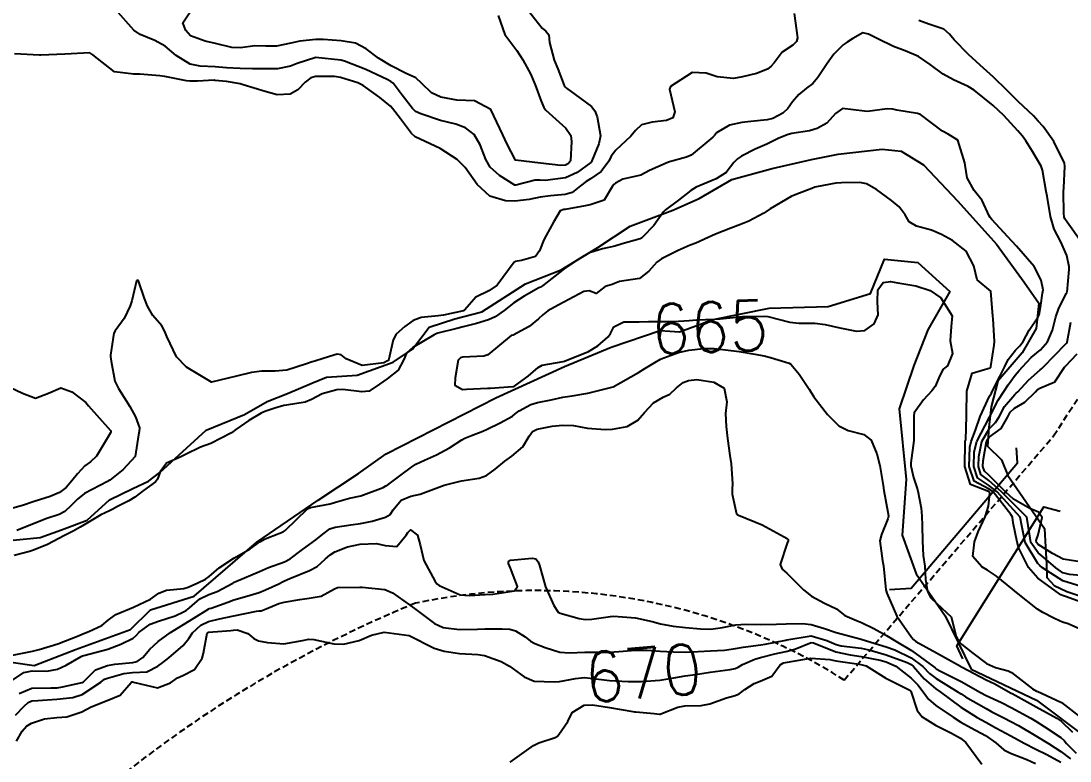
# Model space of a CAD drawing. Header units: metres. Extents: x 292545 to 299085, y 7450245 to 7463078.
# Drawn here: x 295071.3 to 295154.9, y 7462748.5 to 7462807.5 of the extents above; entities that cross this region are included whole.
import ezdxf
from ezdxf.enums import TextEntityAlignment as Align

# ---------------------------------------------------------------- set-up
doc = ezdxf.new("R2010")
doc.units = ezdxf.units.M
doc.linetypes.add('DASHED', pattern=[0.75, 0.5, -0.25])
for name, color, linetype in [('Cotas', 45, 'Continuous'), ('Curvas de Nivel 1m', 11, 'Continuous'), ('Curvas de Nivel 5m', 15, 'Continuous'), ('Hidrografia', 140, 'Continuous'), ('Pontes e viadutos', 190, 'Continuous'), ('Vias Secundárias', 230, 'DASHED')]:
    doc.layers.add(name, color=color, linetype=linetype)
doc.styles.add('Style-STANDARD', font='STANDARD.shx')

msp = doc.modelspace()

# ---------------------------------------------------------------- linework, layer by layer
at = {"layer": 'Curvas de Nivel 1m', "flags": 128}
for points, elevation in [([(295111.652, 7462808.422), (295112.818, 7462806.951), (295113.12, 7462806.709), (295113.366, 7462806.402), (295113.402, 7462805.803), (295113.776, 7462804.395), (295114.076, 7462803.691), (295114.586, 7462802.383), (295114.644, 7462802.264), (295114.761, 7462802.154), (295115.466, 7462801.663), (295116.746, 7462800.7), (295117.03, 7462800.357), (295117.218, 7462799.873), (295117.475, 7462798.352), (295117.339, 7462797.721), (295116.794, 7462796.359), (295116.755, 7462796.297), (295116.692, 7462796.246), (295115.608, 7462795.447), (295114.679, 7462795.006), (295113.069, 7462794.796), (295112.677, 7462794.821), (295112.277, 7462794.814), (295110.726, 7462794.429), (295110.683, 7462794.42), (295110.645, 7462794.43), (295109.418, 7462795.187), (295108.687, 7462795.859), (295108.329, 7462796.464), (295107.884, 7462797.642), (295107.397, 7462798.47), (295106.721, 7462799.005), (295105.935, 7462799.278), (295104.729, 7462799.589), (295103.156, 7462800.104), (295102.739, 7462800.301), (295102.498, 7462800.532), (295101.682, 7462801.612), (295100.95, 7462802.548), (295100.765, 7462802.696), (295100.468, 7462802.853), (295098.779, 7462803.647), (295097.067, 7462804.318), (295096.79, 7462804.383), (295094.806, 7462804.607), (295093.303, 7462804.117), (295092.782, 7462803.909), (295091.735, 7462803.699), (295090.778, 7462803.707), (295089.754, 7462803.705), (295088.778, 7462803.72), (295087.688, 7462803.792), (295086.78, 7462803.858), (295085.595, 7462803.913), (295084.783, 7462804.076), (295083.682, 7462804.751), (295082.8, 7462805.506), (295081.985, 7462805.952), (295080.809, 7462806.432), (295080.298, 7462806.795), (295078.829, 7462808.429)], 669), ([(295132.892, 7462808.11), (295133.167, 7462806.166), (295133.09, 7462805.886), (295132.804, 7462805.594), (295131.945, 7462805.029), (295131.294, 7462804.185), (295131.066, 7462803.901), (295130.778, 7462803.668), (295129.897, 7462803.326), (295128.771, 7462803.06), (295128.055, 7462802.943), (295126.771, 7462803.057), (295125.876, 7462803.355), (295124.774, 7462803.398), (295123.037, 7462802.287), (295122.972, 7462802.077), (295123.385, 7462800.284), (295123.226, 7462799.794), (295122.732, 7462799.573), (295121.574, 7462799.458), (295120.727, 7462799.229), (295120.248, 7462798.789), (295119.885, 7462798.322), (295118.702, 7462797.227), (295118.312, 7462796.728), (295118.123, 7462796.346), (295117.531, 7462795.505), (295116.679, 7462794.923), (295116.325, 7462794.715), (295115.889, 7462794.368), (295115.208, 7462793.831), (295114.662, 7462793.674), (295113.478, 7462793.581), (295112.659, 7462793.464), (295111.8, 7462793.274), (295110.654, 7462793.145), (295109.912, 7462793.184), (295108.659, 7462793.54), (295107.65, 7462794.47), (295106.686, 7462795.833), (295106.062, 7462796.486), (295104.701, 7462797.349), (295103.912, 7462797.719), (295102.71, 7462798.274), (295102.406, 7462798.533), (295101.548, 7462799.725), (295100.906, 7462800.548), (295100.745, 7462800.721), (295099.891, 7462801.419), (295098.76, 7462802.242), (295098.565, 7462802.377), (295098.145, 7462802.579), (295096.769, 7462803.018), (295096.282, 7462803.093), (295094.77, 7462803.087), (295094.404, 7462802.988), (295093.938, 7462802.628), (295093.366, 7462802.025), (295092.753, 7462801.688), (295091.726, 7462801.629), (295090.755, 7462801.881), (295089.021, 7462802.426), (295088.761, 7462802.498), (295087.682, 7462802.701), (295086.764, 7462802.784), (295086.687, 7462802.789), (295085.358, 7462802.731), (295084.763, 7462802.711), (295084.502, 7462802.743), (295082.768, 7462803.098), (295082.383, 7462803.151), (295080.77, 7462803.274), (295080.296, 7462803.269), (295078.773, 7462803.468), (295077.034, 7462804.828), (295076.794, 7462804.985), (295074.793, 7462804.86), (295072.889, 7462804.781), (295072.791, 7462804.783), (295070.793, 7462804.9)], 668), ([(295155.767, 7462789.899), (295154.639, 7462791.486), (295154.462, 7462791.733), (295154.404, 7462791.912), (295154.378, 7462792.18), (295154.357, 7462793.913), (295154.365, 7462794.215), (295154.47, 7462795.912), (295154.427, 7462796.181), (295153.592, 7462797.921), (295152.725, 7462799.098), (295152.334, 7462799.541), (295151.96, 7462799.942), (295150.75, 7462801.095), (295149.857, 7462801.969), (295148.773, 7462803.032), (295147.707, 7462803.991), (295146.796, 7462804.841), (295145.654, 7462806.017), (295145.27, 7462806.476), (295144.821, 7462806.857), (295143.618, 7462807.249), (295142.828, 7462807.548)], 668), ([(295155.76, 7462762.426), (295154.297, 7462762.881), (295152.691, 7462763.934), (295152.478, 7462764.101), (295152.316, 7462764.272), (295151.307, 7462765.95), (295151.035, 7462767.264), (295150.887, 7462767.955), (295150.362, 7462768.555), (295149.072, 7462769.973), (295148.388, 7462770.522), (295147.499, 7462771.099), (295147.208, 7462771.998), (295147.243, 7462773.175), (295147.448, 7462773.995), (295148.453, 7462775.938), (295148.471, 7462775.961), (295148.481, 7462775.98), (295149.152, 7462777.288), (295149.586, 7462777.969), (295149.939, 7462778.507), (295150.493, 7462779.294), (295150.809, 7462779.646), (295151.091, 7462779.954), (295151.782, 7462780.676), (295152.517, 7462781.304), (295153.067, 7462781.932), (295153.469, 7462782.862), (295153.749, 7462783.922), (295153.941, 7462784.531), (295154.571, 7462785.783), (295154.617, 7462785.865), (295154.632, 7462785.909), (295154.807, 7462787.692), (295154.798, 7462787.908), (295154.607, 7462788.827), (295154.147, 7462789.917), (295153.616, 7462790.908), (295153.319, 7462791.923), (295153.039, 7462793.546), (295152.981, 7462793.927), (295152.688, 7462795.632), (295152.584, 7462795.932), (295151.871, 7462797.109), (295151.362, 7462797.95), (295151.089, 7462798.327), (295150.721, 7462798.755), (295149.609, 7462799.971), (295148.745, 7462800.776), (295147.242, 7462801.995), (295146.766, 7462802.29), (295145.582, 7462802.829), (295144.775, 7462803.283), (295143.743, 7462804.04), (295142.792, 7462804.676), (295141.735, 7462805.129), (295140.804, 7462805.489), (295139.568, 7462806.092), (295138.817, 7462806.465), (295138.36, 7462806.562), (295137.572, 7462806.112), (295137.111, 7462805.814), (295136.805, 7462805.608), (295136.053, 7462804.873), (295135.515, 7462804.139), (295134.772, 7462803.017), (295134.376, 7462802.545), (295133.889, 7462802.159), (295133.261, 7462801.661), (295132.752, 7462801.064), (295132.382, 7462800.538), (295132.004, 7462800.177), (295131.186, 7462799.736), (295130.734, 7462799.625), (295129.444, 7462799.497), (295128.731, 7462799.417), (295127.743, 7462799.215), (295126.718, 7462798.591), (295126.561, 7462798.396), (295126.421, 7462798.244), (295124.699, 7462796.831), (295124.323, 7462796.647), (295122.98, 7462796.287), (295122.765, 7462796.216), (295122.692, 7462796.19), (295121.387, 7462795.602), (295120.682, 7462795.235), (295119.241, 7462794.894), (295118.675, 7462794.585), (295118.542, 7462794.474), (295118.435, 7462794.342), (295117.766, 7462793.239), (295116.65, 7462792.864), (295116.241, 7462792.772), (295114.645, 7462792.488), (295114.548, 7462792.478), (295114.263, 7462792.386), (295113.72, 7462791.479), (295113.149, 7462790.402), (295112.96, 7462790.063), (295112.605, 7462789.197), (295112.282, 7462788.729), (295111.19, 7462788.424), (295110.686, 7462788.335), (295110.591, 7462788.28), (295109.238, 7462786.45), (295108.568, 7462785.992), (295107.539, 7462785.495), (295106.676, 7462784.479), (295106.6, 7462784.431), (295106.552, 7462784.417), (295104.968, 7462784.074), (295104.546, 7462784.021), (295103.184, 7462783.879), (295102.54, 7462783.646), (295101.898, 7462783.171), (295101.207, 7462782.543), (295100.958, 7462782.106), (295100.603, 7462780.549), (295100.573, 7462780.478), (295100.502, 7462780.421), (295100.215, 7462780.269), (295098.498, 7462780.047), (295097.214, 7462780.593), (295096.818, 7462780.907), (295096.507, 7462780.959), (295096.225, 7462780.885), (295095.371, 7462780.611), (295094.709, 7462780.409), (295094.5, 7462780.346), (295094.066, 7462780.194), (295092.493, 7462779.688), (295091.562, 7462779.589), (295090.492, 7462779.6), (295089.664, 7462779.506), (295088.488, 7462779.201), (295086.483, 7462778.72), (295084.495, 7462779.911), (295083.709, 7462780.748), (295082.924, 7462782.359), (295082.777, 7462782.758), (295082.537, 7462783.202), (295081.818, 7462784.044), (295081.396, 7462784.777), (295081.159, 7462785.381), (295080.667, 7462786.789), (295080.574, 7462786.859), (295080.528, 7462786.836), (295080.505, 7462786.791), (295080.152, 7462785.2), (295080.014, 7462784.795), (295079.537, 7462783.806), (295078.816, 7462782.807), (295078.719, 7462782.62), (295078.512, 7462781.403), (295078.442, 7462780.873), (295078.446, 7462780.811), (295078.453, 7462780.762), (295078.499, 7462780.391), (295078.781, 7462778.807), (295079.073, 7462778.205), (295079.985, 7462776.795), (295080.445, 7462775.956), (295080.741, 7462775.09), (295080.728, 7462774.787), (295080.683, 7462774.535), (295080.413, 7462772.79), (295079.439, 7462771.758), (295078.384, 7462770.915), (295078.321, 7462770.874), (295078.197, 7462770.813), (295076.373, 7462769.843), (295075.819, 7462769.395), (295075.281, 7462768.851), (295074.802, 7462768.412), (295074.356, 7462768.181), (295073.379, 7462767.843), (295072.349, 7462767.451), (295070.988, 7462766.9)], 667), ([(295156.274, 7462761.007), (295154.579, 7462761.607), (295154.281, 7462761.713), (295154.151, 7462761.781), (295153.963, 7462761.915), (295152.3, 7462763.11), (295151.575, 7462763.947), (295150.8, 7462765.483), (295150.648, 7462765.957), (295150.349, 7462767.522), (295150.286, 7462767.961), (295150.147, 7462768.171), (295148.737, 7462769.976), (295148.385, 7462770.23), (295147.222, 7462770.829), (295146.845, 7462772.003), (295146.878, 7462773.552), (295146.985, 7462774.002), (295147.336, 7462774.891), (295147.702, 7462775.991), (295148.469, 7462777.612), (295148.605, 7462777.846), (295148.675, 7462777.978), (295149.278, 7462779.185), (295149.666, 7462779.968), (295149.944, 7462780.53), (295150.516, 7462781.284), (295150.861, 7462781.615), (295151.143, 7462781.954), (295151.61, 7462782.871), (295152.328, 7462783.942), (295152.405, 7462784.081), (295152.557, 7462784.873), (295152.691, 7462785.818), (295152.713, 7462785.938), (295152.73, 7462786.093), (295152.582, 7462786.842), (295152.013, 7462787.946), (295150.617, 7462789.564), (295150.239, 7462789.964), (295148.64, 7462791.68), (295148.501, 7462791.841), (295148.417, 7462791.983), (295147.866, 7462793.203), (295147.229, 7462794.002), (295146.678, 7462795.01), (295146.511, 7462796.012), (295146.492, 7462796.215), (295145.925, 7462798.018), (295145.177, 7462798.483), (295144.72, 7462798.739), (295142.95, 7462800.048), (295142.734, 7462800.135), (295141.087, 7462800.415), (295140.747, 7462800.489), (295140.307, 7462800.524), (295138.745, 7462800.31), (295138.509, 7462800.338), (295136.747, 7462800.531), (295136.201, 7462800.128), (295135.504, 7462799.366), (295134.725, 7462798.946), (295134.112, 7462798.766), (295132.719, 7462798.547), (295132.416, 7462798.474), (295131.669, 7462798.18), (295131.038, 7462797.858), (295130.708, 7462797.698), (295129.79, 7462797.29), (295128.698, 7462796.743), (295128.382, 7462796.538), (295128.105, 7462796.226), (295127.485, 7462795.428), (295126.673, 7462794.919), (295125.089, 7462794.264), (295124.669, 7462794.015), (295123.697, 7462793.24), (295122.645, 7462792.462), (295122.556, 7462792.379), (295122.496, 7462792.291), (295121.707, 7462791.225), (295120.85, 7462790.308), (295120.726, 7462790.204), (295120.621, 7462790.157), (295119.206, 7462789.739), (295118.611, 7462789.571), (295117.619, 7462789.339), (295116.603, 7462789.021), (295116.163, 7462788.8), (295115.472, 7462788.371), (295114.587, 7462787.754), (295112.861, 7462786.407), (295112.683, 7462786.298), (295112.571, 7462786.238), (295111.395, 7462785.591), (295110.559, 7462785.057), (295109.792, 7462784.441), (295109.076, 7462783.921), (295108.542, 7462783.703), (295107.598, 7462783.408), (295106.533, 7462783.121), (295106.016, 7462783), (295104.525, 7462782.64), (295104.422, 7462782.604), (295104.23, 7462782.504), (295102.512, 7462781.482), (295102.013, 7462781.03), (295101.798, 7462780.537), (295101.35, 7462779.685), (295100.487, 7462778.984), (295099.879, 7462778.559), (295099.051, 7462777.995), (295098.473, 7462777.941), (295096.935, 7462778.136), (295096.476, 7462778.122), (295095.297, 7462777.785), (295094.464, 7462777.345), (295093.957, 7462777.131), (295092.456, 7462776.882), (295092.258, 7462776.85), (295091.528, 7462776.659), (295090.726, 7462776.392), (295090.449, 7462776.259), (295089.457, 7462775.665), (295088.436, 7462774.962), (295088.066, 7462774.696), (295086.424, 7462773.833), (295085.604, 7462773.545), (295084.415, 7462772.944), (295083.988, 7462772.746), (295082.894, 7462772.275), (295082.395, 7462771.572), (295082.178, 7462770.98), (295082.018, 7462770.774), (295081.076, 7462770.083), (295080.37, 7462769.544), (295079.911, 7462769.251), (295079.001, 7462768.804), (295078.586, 7462768.582), (295078.359, 7462768.464), (295077.67, 7462768.135), (295076.348, 7462767.362), (295076.031, 7462767.159), (295075.48, 7462766.849), (295074.728, 7462766.466), (295074.334, 7462766.248), (295073.412, 7462765.784), (295072.32, 7462765.334), (295071.982, 7462765.221), (295070.768, 7462764.903)], 666), ([(295156.304, 7462763.266), (295154.83, 7462763.38), (295154.307, 7462763.529), (295153.749, 7462763.918), (295152.968, 7462764.579), (295152.325, 7462765.127), (295151.757, 7462765.946), (295151.645, 7462766.642), (295151.44, 7462767.949), (295150.369, 7462769.023), (295149.411, 7462769.97), (295148.392, 7462770.889), (295147.772, 7462771.365), (295147.573, 7462771.992), (295147.603, 7462772.804), (295147.859, 7462773.989), (295148.443, 7462775.003), (295148.922, 7462775.501), (295149.218, 7462775.972), (295149.647, 7462776.782), (295150.471, 7462777.748), (295150.585, 7462777.846), (295150.707, 7462777.958), (295151.563, 7462778.873), (295152.499, 7462779.708), (295152.626, 7462779.813), (295152.758, 7462779.936), (295154.521, 7462781.742), (295154.598, 7462781.833), (295154.634, 7462781.909), (295154.931, 7462783.514)], 668), ([(295070.375, 7462756.908), (295072.227, 7462757.286), (295072.749, 7462757.403), (295074.233, 7462757.852), (295075.936, 7462758.539), (295076.241, 7462758.659), (295076.727, 7462758.833), (295077.747, 7462759.321), (295078.257, 7462759.743), (295078.865, 7462760.203), (295080.273, 7462760.79), (295081.618, 7462761.431), (295082.28, 7462761.898), (295082.897, 7462762.148), (295084.286, 7462762.282), (295084.631, 7462762.393), (295085.41, 7462762.729), (295086.008, 7462763.011), (295086.298, 7462763.235), (295087.099, 7462763.918), (295088.269, 7462764.7), (295088.294, 7462764.719), (295088.313, 7462764.728), (295089.565, 7462765.437), (295090.333, 7462765.983), (295090.766, 7462766.236), (295091.852, 7462766.655), (295092.196, 7462766.8), (295092.345, 7462766.907), (295094.139, 7462768.623), (295094.364, 7462768.725), (295095.942, 7462769.029), (295096.369, 7462769.168), (295097.478, 7462769.483), (295098.374, 7462769.664), (295100.155, 7462770.327), (295100.382, 7462770.461), (295100.438, 7462770.494), (295100.521, 7462770.549), (295101.599, 7462771.334), (295102.404, 7462771.956), (295102.755, 7462772.179), (295103.447, 7462772.514), (295104.417, 7462772.939), (295105.431, 7462773.482), (295106.429, 7462774.126), (295106.655, 7462774.253), (295107.203, 7462774.472), (295108.088, 7462774.812), (295108.438, 7462774.966), (295109.487, 7462775.488), (295110.449, 7462776.019), (295110.686, 7462776.192), (295110.989, 7462776.425), (295111.923, 7462776.954), (295112.463, 7462777.108), (295113.548, 7462777.318), (295114.47, 7462777.523), (295115.209, 7462777.642), (295116.475, 7462777.847), (295116.89, 7462777.942), (295118.483, 7462778.34), (295120.495, 7462779.49), (295120.998, 7462779.805), (295121.804, 7462780.297), (295122.255, 7462780.543), (295122.507, 7462780.657), (295123.697, 7462781.092), (295124.513, 7462781.266), (295125.669, 7462781.407), (295126.515, 7462781.414), (295127.435, 7462781.31), (295128.512, 7462781.172), (295129.763, 7462780.955), (295130.509, 7462780.812), (295131.011, 7462780.695), (295132.504, 7462780.249), (295132.639, 7462780.169), (295133.301, 7462779.352), (295134.086, 7462778.154), (295134.467, 7462777.548), (295135.543, 7462776.139), (295136.444, 7462775.239), (295137.194, 7462774.872), (295138.437, 7462774.552), (295139.04, 7462774.094), (295139.484, 7462773.022), (295139.72, 7462772.087), (295139.985, 7462770.486), (295140.045, 7462770.083), (295140.366, 7462768.372), (295140.408, 7462768.08), (295140.409, 7462768.033), (295140.359, 7462767.827), (295139.842, 7462766.583), (295139.713, 7462766.086), (295139.929, 7462764.471), (295140.005, 7462764.083), (295140.197, 7462762.168), (295140.214, 7462762.081), (295140.281, 7462761.89), (295141.074, 7462760.072), (295142.246, 7462758.382), (295142.396, 7462758.209), (295142.602, 7462758.055), (295144.23, 7462757.145), (295146.138, 7462756.087), (295146.213, 7462756.042), (295146.268, 7462756.009), (295148.203, 7462754.981), (295148.884, 7462754.664), (295150.129, 7462753.961), (295150.17, 7462753.938), (295150.193, 7462753.928), (295150.26, 7462753.891), (295152.176, 7462752.837), (295153.808, 7462751.924), (295154.161, 7462751.708), (295155.069, 7462750.823)], 666), ([(295155.847, 7462764.366), (295154.32, 7462764.621), (295153.478, 7462765.076), (295152.331, 7462765.788), (295152.208, 7462765.941), (295152.185, 7462766.091), (295152.339, 7462766.544), (295152.643, 7462767.936), (295152.359, 7462768.349), (295151.672, 7462768.639), (295150.374, 7462769.386), (295149.764, 7462769.966), (295148.396, 7462771.318), (295148.049, 7462771.635), (295147.935, 7462771.987), (295147.957, 7462772.44), (295148.219, 7462773.983), (295148.437, 7462774.344), (295149.374, 7462775.04), (295149.925, 7462775.965), (295150.101, 7462776.319), (295150.46, 7462776.652), (295151.277, 7462777.14), (295152.117, 7462777.944), (295152.285, 7462778.132), (295152.478, 7462778.246), (295153.66, 7462778.748), (295154.435, 7462779.911), (295154.504, 7462780.002), (295155.439, 7462780.976)], 669), ([(295070.477, 7462778.289), (295071.432, 7462777.855), (295072.469, 7462777.459), (295073.495, 7462777.847), (295074.477, 7462778.276), (295075.37, 7462777.955), (295076.465, 7462777.089), (295076.586, 7462776.96), (295076.688, 7462776.837), (295078.434, 7462774.862), (295078.467, 7462774.81), (295078.467, 7462774.775), (295078.432, 7462774.688), (295077.33, 7462772.826), (295076.859, 7462772.38), (295076.401, 7462772.041), (295075.81, 7462771.427), (295075.364, 7462770.85), (295074.907, 7462770.326), (295074.374, 7462769.931), (295073.624, 7462769.614), (295072.366, 7462769.205), (295071.437, 7462768.894), (295070.36, 7462768.589)], 668), ([(295070.562, 7462754.906), (295071.529, 7462755.571), (295072.205, 7462755.715), (295073.382, 7462755.696), (295074.208, 7462755.84), (295074.904, 7462756.162), (295076.092, 7462756.841), (295076.224, 7462756.906), (295076.319, 7462756.934), (295078.229, 7462757.445), (295079.273, 7462757.839), (295080.238, 7462758.326), (295080.488, 7462758.54), (295080.733, 7462758.785), (295081.602, 7462759.427), (295082.252, 7462759.683), (295083.604, 7462760.097), (295084.26, 7462760.405), (295084.468, 7462760.531), (295084.721, 7462760.735), (295085.547, 7462761.454), (295086.279, 7462761.793), (295086.95, 7462762.046), (295088.181, 7462762.701), (295088.248, 7462762.746), (295088.294, 7462762.775), (295088.428, 7462762.831), (295090.303, 7462763.634), (295091.032, 7462763.937), (295092.31, 7462764.407), (295092.762, 7462764.643), (295093.639, 7462765.314), (295094.331, 7462765.821), (295094.797, 7462766.154), (295095.349, 7462766.61), (295095.92, 7462767.031), (295096.349, 7462767.169), (295097.581, 7462767.351), (295098.346, 7462767.457), (295099.28, 7462767.635), (295100.354, 7462767.952), (295100.719, 7462768.185), (295100.961, 7462768.544), (295101.596, 7462769.313), (295102.374, 7462769.627), (295103.115, 7462769.783), (295104.381, 7462770.269), (295105.025, 7462770.5), (295106.08, 7462770.79), (295106.389, 7462770.856), (295107.8, 7462771.057), (295108.395, 7462771.288), (295109.07, 7462771.783), (295109.861, 7462772.438), (295110.417, 7462772.814), (295111.274, 7462773.572), (295111.78, 7462774.417), (295112.065, 7462774.785), (295112.439, 7462774.988), (295113.615, 7462775.224), (295114.442, 7462775.306), (295115.32, 7462775.255), (295116.44, 7462775.068), (295117.838, 7462774.947), (295118.439, 7462774.971), (295119.588, 7462775.182), (295120.447, 7462775.702), (295120.97, 7462776.312), (295121.7, 7462777.062), (295122.471, 7462777.526), (295122.986, 7462777.774), (295123.531, 7462778.28), (295124.059, 7462778.703), (295124.489, 7462778.867), (295125.154, 7462778.925), (295126.488, 7462778.714), (295127.314, 7462778.232), (295127.543, 7462777.153), (295127.436, 7462776.23), (295127.477, 7462775.195), (295127.582, 7462774.229), (295127.773, 7462772.866), (295127.876, 7462772.225), (295127.989, 7462770.622), (295127.959, 7462770.224), (295127.955, 7462769.803), (295128.309, 7462768.221), (295128.362, 7462768.165), (295128.465, 7462768.116), (295130.35, 7462767.348), (295132.105, 7462766.405), (295132.334, 7462766.265), (295132.422, 7462766.169), (295132.425, 7462766.076), (295132.33, 7462765.882), (295131.77, 7462764.178), (295131.937, 7462763.803), (295132.306, 7462763.49), (295133.638, 7462762.156), (295134.278, 7462761.656), (295135.309, 7462761.103), (295136.268, 7462760.666), (295136.561, 7462760.421), (295136.936, 7462760.12), (295137.865, 7462759.712), (295138.257, 7462759.558), (295139.25, 7462759.093), (295140.247, 7462758.536), (295141.005, 7462758.072), (295142.232, 7462757.326), (295144.027, 7462756.033), (295144.125, 7462755.944), (295144.211, 7462755.873), (295144.544, 7462755.692), (295146.202, 7462754.872), (295147.75, 7462753.994), (295148.191, 7462753.752), (295149.4, 7462753.186), (295150.181, 7462752.794), (295151.741, 7462751.944), (295152.16, 7462751.694), (295152.821, 7462751.269), (295154.148, 7462750.407), (295154.396, 7462750.167), (295154.586, 7462749.913), (295155.371, 7462749.137)], 667), ([(295071.173, 7462753.91), (295072.187, 7462754.317), (295073.681, 7462754.36), (295074.188, 7462754.366), (295074.619, 7462754.425), (295076.192, 7462754.782), (295076.279, 7462754.839), (295077.251, 7462755.78), (295078.213, 7462756.138), (295078.783, 7462756.235), (295080.217, 7462756.376), (295080.561, 7462756.444), (295081.01, 7462756.782), (295081.57, 7462757.437), (295082.236, 7462758.051), (295083.22, 7462758.755), (295084.25, 7462759.402), (295085.066, 7462759.921), (295086.262, 7462760.653), (295086.312, 7462760.67), (295086.46, 7462760.718), (295087.78, 7462761.195), (295088.273, 7462761.369), (295089.29, 7462761.673), (295090.282, 7462761.966), (295090.793, 7462762.157), (295091.838, 7462762.655), (295092.143, 7462762.803), (295092.295, 7462762.873), (295092.713, 7462763.06), (295094.304, 7462763.701), (295094.895, 7462764.026), (295095.544, 7462764.608), (295095.951, 7462764.971), (295096.322, 7462765.203), (295097.326, 7462765.592), (295098.325, 7462765.812), (295099.627, 7462765.862), (295100.324, 7462765.694), (295101.253, 7462765.612), (295101.983, 7462766.534), (295102.119, 7462766.749), (295102.339, 7462766.96), (295102.906, 7462766.524), (295103.095, 7462765.752), (295103.405, 7462764.519), (295104.296, 7462762.833), (295104.433, 7462762.646), (295104.622, 7462762.505), (295106.282, 7462761.766), (295107.032, 7462761.722), (295108.283, 7462761.788), (295108.906, 7462761.831), (295110.287, 7462762.033), (295110.617, 7462762.097), (295110.865, 7462762.424), (295110.308, 7462763.9), (295110.135, 7462764.256), (295110.153, 7462764.432), (295110.314, 7462764.54), (295112.037, 7462764.691), (295112.315, 7462764.628), (295112.515, 7462764.408), (295112.616, 7462764.1), (295113.091, 7462762.402), (295113.747, 7462760.919), (295114.097, 7462760.392), (295114.262, 7462760.304), (295115.771, 7462759.88), (295116.257, 7462759.808), (295116.781, 7462759.831), (295118.26, 7462760.052), (295118.527, 7462760.071), (295120.259, 7462759.923), (295121.589, 7462759.632), (295122.255, 7462759.465), (295123.264, 7462759.269), (295124.252, 7462759.176), (295125.447, 7462759.062), (295126.251, 7462759.031), (295127.177, 7462759.161), (295128.254, 7462759.376), (295129.047, 7462759.42), (295130.255, 7462759.398), (295131.496, 7462759.422), (295132.256, 7462759.456), (295133.572, 7462759.476), (295134.255, 7462759.395), (295135.305, 7462759.087), (295136.249, 7462758.757), (295136.755, 7462758.63), (295138.244, 7462758.223), (295138.672, 7462758.096), (295140.236, 7462757.629), (295140.912, 7462757.394), (295142.223, 7462756.753), (295143.157, 7462756.046), (295143.681, 7462755.511), (295144.203, 7462755.088), (295145.958, 7462754.012), (295146.192, 7462753.868), (295146.558, 7462753.638), (295148.18, 7462752.698), (295148.649, 7462752.454), (295149.611, 7462751.968), (295150.169, 7462751.674), (295150.775, 7462751.343), (295152.149, 7462750.541), (295153.155, 7462749.93), (295154.136, 7462749.275), (295154.921, 7462748.699)], 668), ([(295070.881, 7462752.187), (295071.561, 7462752.896), (295071.873, 7462753.196), (295072.177, 7462753.318), (295072.651, 7462753.357), (295074.179, 7462753.453), (295075.442, 7462753.586), (295076.183, 7462753.83), (295077.678, 7462754.818), (295077.974, 7462755.035), (295078.198, 7462755.134), (295079.497, 7462755.503), (295080.205, 7462755.565), (295081.341, 7462755.644), (295082.212, 7462756.072), (295082.599, 7462756.382), (295083.087, 7462756.757), (295084.233, 7462757.739), (295084.683, 7462758.291), (295084.98, 7462758.733), (295085.632, 7462759.343), (295086.252, 7462759.638), (295087.121, 7462759.845), (295088.257, 7462760.106), (295090.065, 7462760.477), (295090.261, 7462760.482), (295090.44, 7462760.489), (295090.832, 7462760.664), (295091.853, 7462761.07), (295092.271, 7462761.182), (295093.514, 7462761.391), (295094.276, 7462761.492), (295095.223, 7462761.666), (295096.288, 7462762.254), (295096.531, 7462762.356), (295098.29, 7462762.368), (295098.498, 7462762.368), (295100.287, 7462762.186), (295100.907, 7462761.92), (295102.27, 7462760.978), (295102.863, 7462760.524), (295104.253, 7462759.479), (295104.927, 7462759.177), (295106.248, 7462758.999), (295107.674, 7462759.04), (295108.249, 7462759.071), (295109.637, 7462759.058), (295110.249, 7462759.022), (295110.711, 7462758.896), (295111.462, 7462758.422), (295111.908, 7462758.083), (295112.238, 7462757.886), (295113.066, 7462757.57), (295114.231, 7462757.207), (295114.992, 7462757.14), (295116.231, 7462757.205), (295117.371, 7462757.203), (295118.226, 7462757.201), (295119.289, 7462757.268), (295120.228, 7462757.352), (295121.188, 7462757.346), (295122.228, 7462757.276), (295123.281, 7462757.225), (295124.227, 7462757.205), (295125.245, 7462757.243), (295126.229, 7462757.305), (295127.357, 7462757.361), (295128.232, 7462757.487), (295128.841, 7462757.606), (295130.237, 7462757.777), (295130.597, 7462757.836), (295132.243, 7462758.159), (295132.303, 7462758.179), (295134.246, 7462758.496), (295135.503, 7462758.137), (295136.238, 7462757.811), (295136.646, 7462757.714), (295138.234, 7462757.506), (295138.955, 7462757.37), (295140.227, 7462756.999), (295141.906, 7462756.375), (295142.215, 7462756.225), (295142.41, 7462756.057), (295143.241, 7462755.082), (295144.195, 7462754.264), (295144.52, 7462754.027), (295146.181, 7462752.82), (295147.476, 7462751.997), (295148.167, 7462751.609), (295148.963, 7462751.176), (295150.152, 7462750.538), (295151.221, 7462749.949), (295152.138, 7462749.47), (295153.022, 7462749.043), (295154.128, 7462748.429)], 669), ([(295110.265, 7462748.438), (295112.136, 7462749.758), (295112.566, 7462749.978), (295113.855, 7462750.393), (295114.039, 7462750.497), (295114.146, 7462750.623), (295114.872, 7462751.673), (295115.21, 7462752.38), (295116.179, 7462752.981), (295116.831, 7462753.012), (295118.177, 7462752.775), (295120.04, 7462752.456), (295120.174, 7462752.443), (295120.292, 7462752.436), (295121.733, 7462752.297), (295122.172, 7462752.244), (295122.211, 7462752.251), (295122.289, 7462752.289), (295123.637, 7462752.816), (295124.179, 7462752.92), (295125.477, 7462752.96), (295126.181, 7462753.079), (295127.507, 7462753.551), (295128.188, 7462753.757), (295128.522, 7462753.884), (295128.958, 7462754.212), (295129.703, 7462754.7), (295130.2, 7462754.899), (295131.11, 7462755.285), (295131.777, 7462756.184), (295132.057, 7462756.34), (295132.216, 7462756.374), (295133.738, 7462756.64), (295134.221, 7462756.71), (295135.746, 7462756.608), (295136.219, 7462756.52), (295138.08, 7462756.237), (295138.215, 7462756.218), (295138.632, 7462756.096), (295140.203, 7462755.13), (295142.098, 7462754.157), (295142.193, 7462754.087), (295142.683, 7462752.557), (295143.096, 7462752.046), (295144.163, 7462751.387), (295145.428, 7462750.743), (295146.148, 7462750.33), (295146.564, 7462750.006), (295147.851, 7462748.268)], 671)]:
    msp.add_lwpolyline(points, dxfattribs=dict(at, elevation=elevation))
at = {"layer": 'Curvas de Nivel 5m', "flags": 128}
for points, elevation in [([(295109.325, 7462807.948), (295109.847, 7462806.44), (295110.794, 7462805.171), (295111.297, 7462804.425), (295111.887, 7462803.304), (295112.275, 7462802.415), (295112.75, 7462801.115), (295112.951, 7462800.613), (295113.106, 7462800.405), (295114.722, 7462798.971), (295115.121, 7462798.376), (295115.163, 7462797.92), (295115.089, 7462796.376), (295114.925, 7462796.143), (295114.689, 7462796.032), (295114.303, 7462796), (295112.691, 7462796.188), (295110.693, 7462796.43), (295110.014, 7462797.748), (295109.701, 7462798.44), (295108.743, 7462800.45), (295107.442, 7462801.162), (295106.75, 7462801.188), (295106.035, 7462801.203), (295104.752, 7462801.436), (295104.02, 7462801.775), (295103.247, 7462802.523), (295102.77, 7462802.992), (295101.982, 7462803.33), (295100.784, 7462803.932), (295099.79, 7462804.56), (295098.8, 7462805.307), (295097.966, 7462805.744), (295096.806, 7462805.94), (295095.394, 7462806.027), (295094.807, 7462806.035), (295093.525, 7462805.913), (295092.804, 7462805.755), (295091.661, 7462805.516), (295090.801, 7462805.503), (295089.95, 7462805.53), (295088.8, 7462805.367), (295088.102, 7462805.395), (295086.803, 7462805.73), (295085.993, 7462805.91), (295084.809, 7462806.345), (295084.454, 7462806.744), (295084.194, 7462807.371), (295084.829, 7462808.338)], 670), ([(295156.252, 7462758.77), (295154.71, 7462759.453), (295154.26, 7462759.603), (295154.031, 7462759.684), (295153.58, 7462759.92), (295152.695, 7462760.361), (295152.27, 7462760.633), (295150.617, 7462761.957), (295150.287, 7462762.224), (295149.024, 7462763.258), (295148.309, 7462763.742), (295147.849, 7462763.995), (295147.136, 7462764.813), (295147.265, 7462765.996), (295147.553, 7462766.784), (295148.103, 7462767.984), (295148.371, 7462768.837), (295148.476, 7462769.885), (295148.411, 7462769.98), (295148.383, 7462769.998), (295146.948, 7462770.561), (295146.48, 7462772.009), (295146.506, 7462773.934), (295146.522, 7462774.009), (295146.563, 7462774.137), (295146.612, 7462776.008), (295146.624, 7462776.177), (295146.653, 7462778.007), (295147.067, 7462779.428), (295148.501, 7462779.871), (295148.554, 7462779.928), (295148.572, 7462779.979), (295148.827, 7462781.669), (295148.864, 7462781.977), (295148.74, 7462783.779), (295148.724, 7462783.978), (295148.573, 7462785.98), (295147.471, 7462786.886), (295147.211, 7462788.001), (295146.61, 7462789.157), (295145.501, 7462790.021), (295144.628, 7462790.504), (295143.827, 7462790.842), (295142.634, 7462791.147), (295142.071, 7462791.492), (295141.746, 7462792.063), (295141.265, 7462792.687), (295140.654, 7462793.212), (295139.446, 7462794.092), (295138.669, 7462794.53), (295138.124, 7462794.652), (295136.67, 7462794.613), (295136.218, 7462794.579), (295134.665, 7462794.295), (295134.555, 7462794.26), (295134.293, 7462794.154), (295133.105, 7462793.719), (295132.657, 7462793.536), (295130.983, 7462792.532), (295130.644, 7462792.303), (295130.48, 7462792.202), (295129.289, 7462791.561), (295128.634, 7462791.285), (295127.854, 7462791.005), (295126.626, 7462790.52), (295126.041, 7462790.249), (295125.07, 7462789.809), (295124.614, 7462789.643), (295123.664, 7462789.223), (295122.599, 7462788.683), (295122.338, 7462788.551), (295121.95, 7462788.296), (295121.323, 7462787.566), (295120.58, 7462786.985), (295118.988, 7462786.745), (295118.575, 7462786.579), (295118.4, 7462786.517), (295117.836, 7462786.347), (295117.127, 7462785.795), (295116.569, 7462786.01), (295116.143, 7462785.94), (295114.56, 7462785.091), (295114.098, 7462784.854), (295113.279, 7462784.403), (295112.871, 7462784.083), (295112.543, 7462783.765), (295111.791, 7462783.161), (295110.524, 7462782.479), (295110.486, 7462782.468), (295110.363, 7462782.432), (295108.507, 7462780.897), (295108.179, 7462780.79), (295106.505, 7462780.719), (295106.317, 7462780.67), (295106.131, 7462780.484), (295105.908, 7462779.067), (295105.878, 7462778.486), (295106.478, 7462778.142), (295106.802, 7462778.153), (295108.48, 7462778.235), (295108.69, 7462778.247), (295110.482, 7462778.374), (295110.53, 7462778.382), (295110.661, 7462778.428), (295111.698, 7462779.211), (295112.498, 7462779.905), (295112.836, 7462780.07), (295114.503, 7462780.367), (295114.615, 7462780.388), (295116.511, 7462781.173), (295117.247, 7462781.621), (295118.073, 7462782.344), (295118.259, 7462782.611), (295118.535, 7462783.13), (295119.335, 7462783.534), (295120.541, 7462783.522), (295121.291, 7462783.554), (295122.542, 7462783.569), (295123.255, 7462783.571), (295124.543, 7462783.641), (295125.125, 7462783.68), (295126.546, 7462783.753), (295127.004, 7462783.778), (295128.549, 7462783.929), (295128.819, 7462783.947), (295130.55, 7462783.986), (295130.788, 7462783.958), (295132.543, 7462783.515), (295133.279, 7462783.425), (295134.542, 7462783.439), (295135.359, 7462783.323), (295136.537, 7462783.043), (295137.854, 7462782.786), (295138.534, 7462782.842), (295139.273, 7462783.361), (295139.587, 7462784.09), (295139.523, 7462785.131), (295139.554, 7462786.09), (295139.99, 7462786.675), (295140.58, 7462786.756), (295141.146, 7462786.639), (295142.577, 7462786.409), (295143.742, 7462786.038), (295144.567, 7462785.441), (295145.487, 7462784.021), (295145.402, 7462783.159), (295145.311, 7462782.022), (295145.52, 7462781.013), (295145.121, 7462780.024), (295144.767, 7462779.759), (295144.491, 7462779.264), (295144.122, 7462778.39), (295143.872, 7462778.036), (295143.192, 7462777.317), (295142.455, 7462776.283), (295142.417, 7462776.051), (295142.42, 7462776.018), (295142.433, 7462774.06), (295142.18, 7462772.289), (295142.19, 7462772.062), (295142.393, 7462771.115), (295142.661, 7462770.331), (295142.761, 7462770.054), (295143.01, 7462768.691), (295143.068, 7462768.049), (295143.104, 7462767.296), (295143.125, 7462766.048), (295143.185, 7462764.91), (295143.3, 7462764.045), (295143.356, 7462762.985), (295143.509, 7462762.042), (295143.774, 7462761.533), (295144.273, 7462761.066), (295145.4, 7462760.019), (295145.806, 7462758.456), (295146.041, 7462758.012), (295146.24, 7462757.822), (295147.117, 7462757.114), (295148.217, 7462756.292), (295148.945, 7462755.979), (295149.956, 7462755.709), (295150.209, 7462755.59), (295151.875, 7462754.264), (295152.194, 7462754.082), (295152.31, 7462754.054), (295152.607, 7462753.936), (295154.182, 7462753.179), (295155.871, 7462751.894)], 665), ([(295070.944, 7462750.099), (295071.396, 7462750.898), (295071.762, 7462751.289), (295072.16, 7462751.551), (295073.182, 7462751.894), (295074.164, 7462751.983), (295074.963, 7462752.054), (295076.169, 7462752.43), (295076.895, 7462752.829), (295078.178, 7462753.353), (295079.203, 7462753.779), (295080.096, 7462754.791), (295080.16, 7462754.824), (295080.193, 7462754.827), (295080.385, 7462754.788), (295082.189, 7462754.35), (295083.223, 7462754.755), (295083.791, 7462755.154), (295084.202, 7462755.349), (295085.126, 7462755.814), (295085.73, 7462756.725), (295085.844, 7462757.107), (295086.144, 7462758.721), (295086.188, 7462758.776), (295086.244, 7462758.798), (295088.029, 7462758.919), (295088.245, 7462758.952), (295088.522, 7462758.972), (295089.382, 7462758.683), (295089.862, 7462758.298), (295090.237, 7462758.089), (295090.937, 7462757.962), (295092.235, 7462757.876), (295093.742, 7462758.131), (295094.239, 7462758.245), (295094.639, 7462758.216), (295096.236, 7462757.868), (295096.989, 7462757.839), (295098.238, 7462758.131), (295099.242, 7462758.565), (295100.245, 7462758.785), (295102.243, 7462758.53), (295104.233, 7462757.519), (295105.01, 7462757.277), (295106.229, 7462757.089), (295107.69, 7462757.004), (295108.228, 7462756.932), (295109.567, 7462756.447), (295110.218, 7462756.081), (295111.402, 7462755.225), (295112.2, 7462754.879), (295113.772, 7462754.821), (295114.2, 7462754.87), (295115.467, 7462755.108), (295116.205, 7462755.17), (295117.541, 7462755.009), (295118.199, 7462754.927), (295119.675, 7462754.849), (295120.198, 7462754.85), (295120.75, 7462754.863), (295122.2, 7462754.971), (295123.322, 7462755.158), (295124.203, 7462755.301), (295125.04, 7462755.427), (295126.207, 7462755.609), (295127.799, 7462755.817), (295128.21, 7462755.897), (295128.431, 7462755.997), (295128.79, 7462756.214), (295129.774, 7462756.65), (295130.222, 7462756.779), (295131.345, 7462757.069), (295132.229, 7462757.257), (295132.958, 7462757.443), (295134.24, 7462757.968), (295134.441, 7462757.946), (295136.229, 7462757.233), (295137.362, 7462756.976), (295138.224, 7462756.853), (295139.745, 7462756.56), (295140.218, 7462756.422), (295140.996, 7462756.072), (295142.204, 7462755.137), (295142.736, 7462754.59), (295143.174, 7462754.045), (295143.596, 7462753.448), (295144.182, 7462752.957), (295145.563, 7462752.016), (295146.167, 7462751.619), (295147.001, 7462751.161), (295148.151, 7462750.543), (295148.973, 7462749.978), (295149.595, 7462749.426), (295150.135, 7462749.146), (295151.443, 7462748.634), (295152.127, 7462748.321)], 670)]:
    msp.add_lwpolyline(points, dxfattribs=dict(at, elevation=elevation))
at = {"layer": 'Hidrografia'}
msp.add_lwpolyline([(295070.69, 7462766.135), (295072.85, 7462766.329), (295074.544, 7462766.952), (295076.588, 7462767.71), (295078.364, 7462769.333), (295080.233, 7462770.247), (295081.479, 7462770.83), (295082.374, 7462771.51), (295086.061, 7462774.909), (295089.11, 7462776.133), (295090.933, 7462777.169), (295092.536, 7462777.828), (295094.484, 7462778.644), (295095.647, 7462779.115), (295098.077, 7462779.278), (295100.969, 7462780.314), (295102.509, 7462781.349), (295103.829, 7462783.107), (295105.872, 7462783.766), (295108.009, 7462784.332), (295111.505, 7462786.571), (295114.334, 7462787.67), (295117.257, 7462789.459), (295119.841, 7462791.167), (295123.236, 7462792.422), (295125.341, 7462793.364), (295127.926, 7462794.882), (295131.132, 7462795.761), (295134.275, 7462796.483), (295136.413, 7462796.891), (295139.907, 7462797.3), (295141.416, 7462797.143), (295143.207, 7462796.045), (295145.942, 7462793.157), (295149.026, 7462789.721), (295151.226, 7462786.707), (295152.389, 7462785.012), (295152.171, 7462782.998), (295151.071, 7462781.051), (295149.12, 7462778.807), (295148.586, 7462776.767), (295148.397, 7462775.103), (295148.304, 7462773.608), (295149.404, 7462772.541), (295149.906, 7462771.285), (295152.833, 7462767.069), (295152.927, 7462765.562), (295152.99, 7462764.213), (295153.022, 7462763.145), (295153.619, 7462762.518), (295154.625, 7462762.047), (295155.819, 7462761.639)], dxfattribs=at)
at = {"layer": 'Hidrografia', "elevation": 682.882}
msp.add_lwpolyline([(295068.867, 7462756.65), (295072.36, 7462756.134), (295075.651, 7462757.412), (295080.039, 7462758.995), (295081.624, 7462760.577), (295085.098, 7462761.673), (295090.1, 7462765.959), (295094.976, 7462769.306), (295098.207, 7462771.437), (295100.401, 7462773.02), (295109.126, 7462777.483), (295114.611, 7462779.979), (295118.329, 7462781.501), (295122.23, 7462782.84), (295123.77, 7462782.735), (295126.452, 7462783.709), (295130.901, 7462784.622), (295135.594, 7462784.744), (295138.97, 7462785.797), (295140.092, 7462788.541), (295142.751, 7462788.275), (295145.291, 7462785.945), (295143.548, 7462782.906), (295142.426, 7462780.044), (295141.263, 7462776.587), (295141.814, 7462770.962), (295141.509, 7462766.519), (295142.609, 7462763.443), (295144.925, 7462760.095), (295146.997, 7462755.834), (295152.188, 7462753.382), (295156.149, 7462750.399)], dxfattribs=at)
at = {"layer": 'Pontes e viadutos'}
for points in [[(295140.496, 7462762.197), (295142.218, 7462762.292), (295150.692, 7462772.297), (295150.596, 7462773.492)], [(295146.338, 7462756.661), (295145.866, 7462757.699), (295152.785, 7462768.793), (295154.078, 7462768.433)]]:
    msp.add_lwpolyline(points, dxfattribs=at)
at = {"layer": 'Vias Secundárias', "elevation": 699.678}
msp.add_lwpolyline([(294955.954, 7462738.196), (294966.478, 7462734.204), (294985.592, 7462726.7), (295019.986, 7462712.246, 0.14433), (295034.13, 7462712.804, 0.036899), (295057.283, 7462727.012, 0.062186), (295078.295, 7462746.524, -0.074197), (295102.727, 7462761.101, -0.195905), (295136.884, 7462754.978), (295153.566, 7462774.438), (295163.396, 7462789.621, -0.154742), (295183.516, 7462797.791, -0.097007), (295202.339, 7462795.084, -0.006302), (295224.118, 7462780.337, -5.054435)], format="xyb", dxfattribs=at)

# ---------------------------------------------------------------- texts
at = {"layer": 'Cotas', "style": 'Style-STANDARD'}
for s, rotation, p in [('665', 2.37756, (295126.161, 7462783.108, 665)), ('670', 4.8909, (295120.871, 7462755.527, 670))]:
    msp.add_text(s, height=4, rotation=rotation, dxfattribs=at).set_placement(p, align=Align.MIDDLE_CENTER)

doc.saveas('drawing.dxf')
